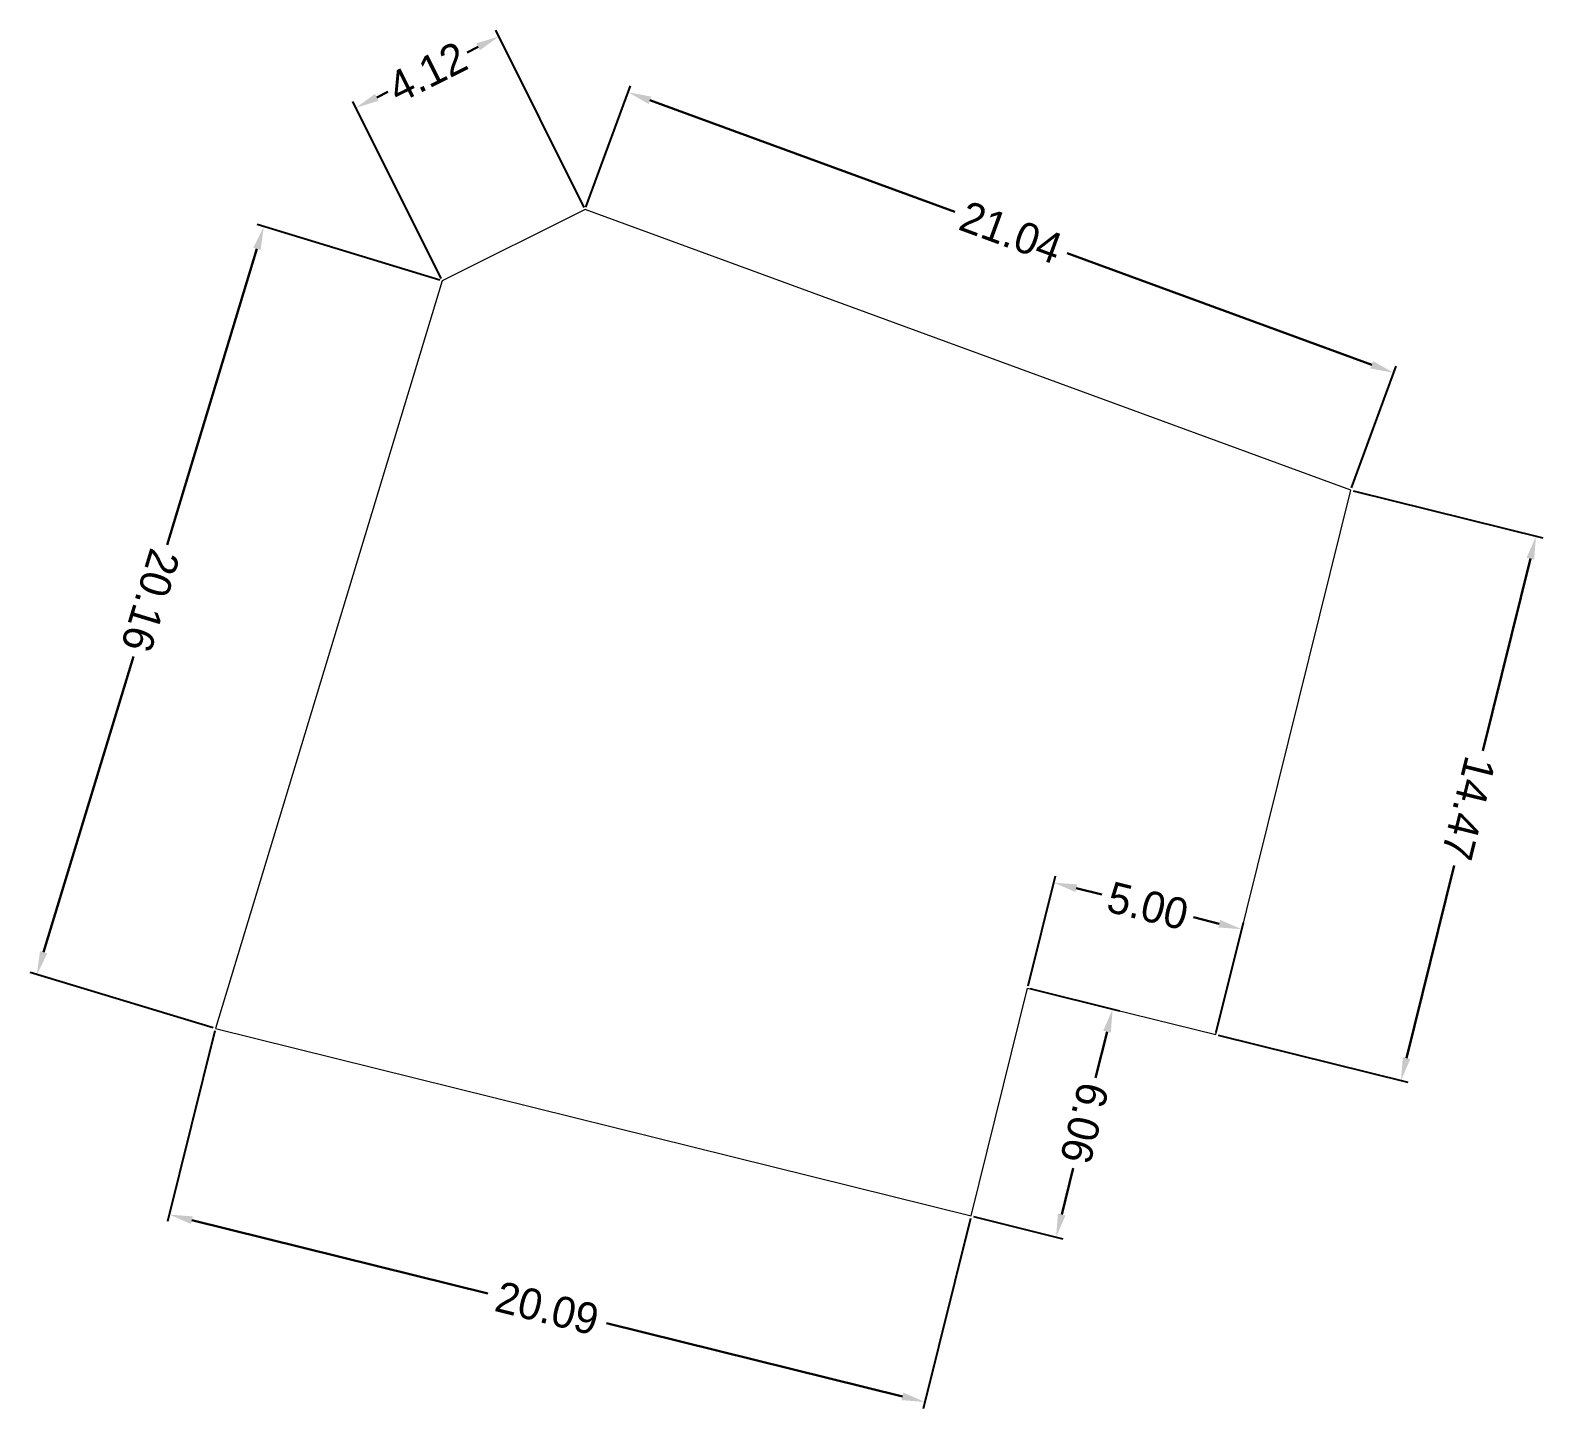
# Model space of a CAD drawing. Header units: metres. Extents: x 1851473 to 1851984, y 5183046 to 5183298.
# Drawn here: x 1851621.2 to 1851660.22, y 5183217.82 to 5183253.39 of the extents above; entities that cross this region are included whole.
import ezdxf

# ---------------------------------------------------------------- set-up
doc = ezdxf.new("R2010")
doc.units = ezdxf.units.M
doc.header["$LTSCALE"] = 2.5
doc.layers.get('0').update_dxf_attribs({"linetype": 'CONTINUOUS', "lineweight": 30})
doc.layers.add('PRO_PAR_SURF', color=7, linetype='CONTINUOUS', lineweight=20, true_color=0x285a87)
doc.styles.add('Ecriture', font='')
doc.styles.get('Ecriture').set_extended_font_data('NewsGoth BT')
doc.dimstyles.new('Voirie', dxfattribs={"dimtxt": 0.8, "dimasz": 0.6, "dimexe": 0.18, "dimexo": 0.0625, "dimgap": 0, "dimtad": 0, "dimzin": 0, "dimdsep": 46, "dimtxsty": 'Ecriture', "dimcen": 0.04, "dimclrd": 256, "dimclre": 256, "dimclrt": 256, "dimaunit": 2, "dimadec": 3, "dimazin": 0, "dimtfac": 1, "dimtofl": 0, "dimtmove": 0, "dimatfit": 0, "dimfxl": 1, "dimtolj": 1, "dimtzin": 0, "dimlwd": -1, "dimarcsym": 0})

# ---------------------------------------------------------------- blocks, each defined once
blk = doc.blocks.new('*D92')
at = {"lineweight": -2, "transparency": 16777216}
for p, q in [((1851631.765, 5183246.941), (1851627.047, 5183248.372)), ((1851625.913, 5183227.65), (1851621.196, 5183229.08))]:
    blk.add_line(p, q, dxfattribs=at)
at = {"transparency": 16777216}
for p, q in [((1851627.045, 5183247.746), (1851624.731, 5183240.114)), ((1851621.542, 5183229.602), (1851623.857, 5183237.234))]:
    blk.add_line(p, q, dxfattribs=at)
for points in [[(1851627.141, 5183247.717), (1851626.95, 5183247.775), (1851627.22, 5183248.32)], [(1851621.638, 5183229.573), (1851621.447, 5183229.631), (1851621.368, 5183229.028)]]:
    blk.add_solid(points, dxfattribs=at)
at = {"transparency": 16777216, "insert": (1851624.294, 5183238.674), "char_height": 0.8, "attachment_point": 5, "rotation": 253.127, "style": 'Ecriture'}
blk.add_mtext('\\A1;20.16', dxfattribs=at)
blk = doc.blocks.new('*D93')
at = {"lineweight": -2, "transparency": 16777216}
for p, q in [((1851635.484, 5183248.818), (1851633.206, 5183253.387)), ((1851631.797, 5183246.979), (1851629.518, 5183251.548))]:
    blk.add_line(p, q, dxfattribs=at)
at = {"transparency": 16777216}
for p, q in [((1851632.749, 5183252.958), (1851632.465, 5183252.817)), ((1851630.136, 5183251.655), (1851630.42, 5183251.797))]:
    blk.add_line(p, q, dxfattribs=at)
for points in [[(1851632.705, 5183253.048), (1851632.794, 5183252.869), (1851633.286, 5183253.226)], [(1851630.091, 5183251.745), (1851630.18, 5183251.566), (1851629.599, 5183251.387)]]:
    blk.add_solid(points, dxfattribs=at)
at = {"transparency": 16777216, "insert": (1851631.442, 5183252.307), "char_height": 0.8, "attachment_point": 5, "rotation": 26.5007, "style": 'Ecriture'}
blk.add_mtext('\\A1;4.12', dxfattribs=at)
blk = doc.blocks.new('*D94')
at = {"lineweight": -2, "transparency": 16777216}
for p, q in [((1851635.534, 5183248.82), (1851636.683, 5183251.957)), ((1851655.287, 5183241.582), (1851656.436, 5183244.718))]:
    blk.add_line(p, q, dxfattribs=at)
at = {"transparency": 16777216}
for p, q in [((1851637.184, 5183251.581), (1851645.049, 5183248.699)), ((1851655.811, 5183244.756), (1851647.946, 5183247.638))]:
    blk.add_line(p, q, dxfattribs=at)
for points in [[(1851637.219, 5183251.675), (1851637.15, 5183251.487), (1851636.621, 5183251.788)], [(1851655.845, 5183244.849), (1851655.777, 5183244.662), (1851656.374, 5183244.549)]]:
    blk.add_solid(points, dxfattribs=at)
at = {"transparency": 16777216, "insert": (1851646.498, 5183248.168), "char_height": 0.8, "attachment_point": 5, "rotation": 339.8745, "style": 'Ecriture'}
blk.add_mtext('\\A1;21.04', dxfattribs=at)
blk = doc.blocks.new('*D95')
at = {"lineweight": -2, "transparency": 16777216}
for p, q in [((1851655.326, 5183241.508), (1851660.22, 5183240.294)), ((1851651.843, 5183227.46), (1851656.737, 5183226.246))]:
    blk.add_line(p, q, dxfattribs=at)
at = {"transparency": 16777216}
for p, q in [((1851659.901, 5183239.755), (1851658.671, 5183234.793)), ((1851656.707, 5183226.872), (1851657.937, 5183231.835))]:
    blk.add_line(p, q, dxfattribs=at)
for points in [[(1851659.998, 5183239.731), (1851659.804, 5183239.779), (1851660.046, 5183240.338)], [(1851656.804, 5183226.848), (1851656.61, 5183226.896), (1851656.562, 5183226.29)]]:
    blk.add_solid(points, dxfattribs=at)
at = {"transparency": 16777216, "insert": (1851658.304, 5183233.314), "char_height": 0.8, "attachment_point": 5, "rotation": 256.0733, "style": 'Ecriture'}
blk.add_mtext('\\A1;14.47', dxfattribs=at)
blk = doc.blocks.new('*D96')
at = {"lineweight": -2, "transparency": 16777216}
for p, q in [((1851646.944, 5183228.739), (1851647.646, 5183231.572)), ((1851651.797, 5183227.536), (1851652.5, 5183230.369))]:
    blk.add_line(p, q, dxfattribs=at)
at = {"transparency": 16777216}
for p, q in [((1851648.186, 5183231.253), (1851648.846, 5183231.089)), ((1851651.874, 5183230.338), (1851651.213, 5183230.502))]:
    blk.add_line(p, q, dxfattribs=at)
for points in [[(1851648.21, 5183231.35), (1851648.161, 5183231.156), (1851647.603, 5183231.397)], [(1851651.898, 5183230.436), (1851651.85, 5183230.241), (1851652.456, 5183230.194)]]:
    blk.add_solid(points, dxfattribs=at)
at = {"transparency": 16777216, "insert": (1851650.03, 5183230.796), "char_height": 0.8, "attachment_point": 5, "rotation": 346.0733, "style": 'Ecriture'}
blk.add_mtext('\\A1;5.00', dxfattribs=at)
blk = doc.blocks.new('*D97')
at = {"lineweight": -2, "transparency": 16777216}
for p, q in [((1851646.99, 5183228.663), (1851649.298, 5183228.091)), ((1851645.531, 5183222.782), (1851647.839, 5183222.209))]:
    blk.add_line(p, q, dxfattribs=at)
at = {"transparency": 16777216}
for p, q in [((1851648.978, 5183227.552), (1851648.682, 5183226.358)), ((1851647.809, 5183222.835), (1851648.105, 5183224.029))]:
    blk.add_line(p, q, dxfattribs=at)
for points in [[(1851649.076, 5183227.528), (1851648.881, 5183227.576), (1851649.123, 5183228.134)], [(1851647.906, 5183222.811), (1851647.712, 5183222.859), (1851647.664, 5183222.253)]]:
    blk.add_solid(points, dxfattribs=at)
at = {"transparency": 16777216, "insert": (1851648.394, 5183225.194), "char_height": 0.8, "attachment_point": 5, "rotation": 256.0733, "style": 'Ecriture'}
blk.add_mtext('\\A1;6.06', dxfattribs=at)
blk = doc.blocks.new('*D98')
at = {"lineweight": -2, "transparency": 16777216}
for p, q in [((1851625.958, 5183227.571), (1851624.74, 5183222.659)), ((1851645.455, 5183222.736), (1851644.237, 5183217.824))]:
    blk.add_line(p, q, dxfattribs=at)
at = {"transparency": 16777216}
for p, q in [((1851625.366, 5183222.689), (1851632.998, 5183220.797)), ((1851643.698, 5183218.143), (1851636.067, 5183220.036))]:
    blk.add_line(p, q, dxfattribs=at)
for points in [[(1851625.39, 5183222.786), (1851625.342, 5183222.592), (1851624.784, 5183222.834)], [(1851643.722, 5183218.24), (1851643.674, 5183218.046), (1851644.281, 5183217.999)]]:
    blk.add_solid(points, dxfattribs=at)
at = {"transparency": 16777216, "insert": (1851634.532, 5183220.416), "char_height": 0.8, "attachment_point": 5, "rotation": 346.0733, "style": 'Ecriture'}
blk.add_mtext('\\A1;20.09', dxfattribs=at)

msp = doc.modelspace()

# ---------------------------------------------------------------- linework, layer by layer
at = {"layer": 'PRO_PAR_SURF', "flags": 128}
msp.add_lwpolyline([(1851655.265, 5183241.523), (1851635.512, 5183248.762), (1851631.825, 5183246.923), (1851625.973, 5183227.631), (1851645.47, 5183222.797), (1851646.929, 5183228.678), (1851651.782, 5183227.475)], close=True, dxfattribs=at)

# ---------------------------------------------------------------- dimensions: what is measured, and where the dimension line sits
for p1, p2, distance, picture, middle in [((1851631.825, 5183246.923), (1851635.512, 5183248.762), 4.988, '*D93', (1851631.442, 5183252.307)), ((1851635.512, 5183248.762), (1851655.265, 5183241.523), 3.223, '*D94', (1851646.498, 5183248.168)), ((1851625.973, 5183227.631), (1851631.825, 5183246.923), 4.812, '*D92', (1851624.294, 5183238.674)), ((1851655.265, 5183241.523), (1851651.782, 5183227.475), 4.925, '*D95', (1851658.304, 5183233.314)), ((1851651.782, 5183227.475), (1851646.929, 5183228.678), -2.801, '*D96', (1851650.03, 5183230.796)), ((1851646.929, 5183228.678), (1851645.47, 5183222.797), 2.26, '*D97', (1851648.394, 5183225.194)), ((1851645.47, 5183222.797), (1851625.973, 5183227.631), 4.943, '*D98', (1851634.532, 5183220.416))]:
    dim = msp.add_aligned_dim(p1=p1, p2=p2, distance=distance, dimstyle='Voirie')
    dim.commit()
    dim.dimension.update_dxf_attribs({"geometry": picture, "text_midpoint": middle})

doc.saveas('drawing.dxf')
